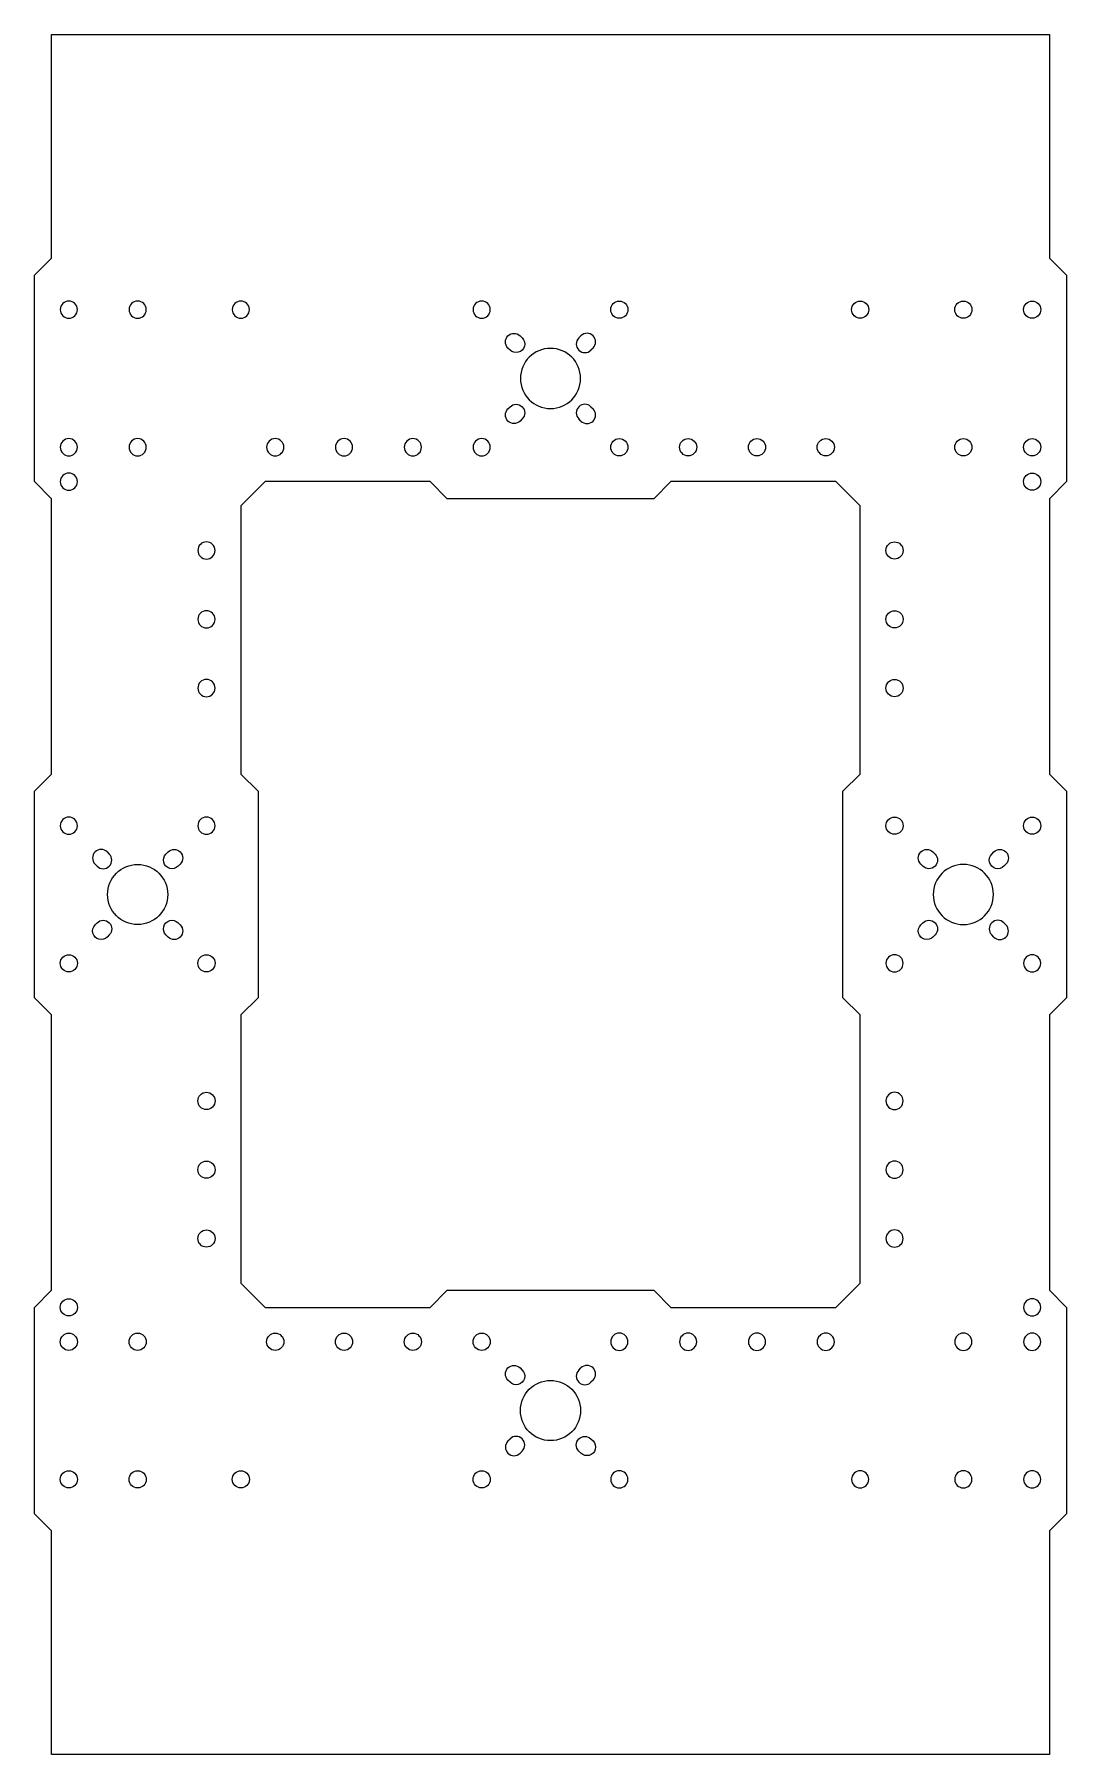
# Model space of a CAD drawing. Header units: millimetres. Extents: x -120 to 120, y -200 to 200.
import ezdxf

# ---------------------------------------------------------------- set-up
doc = ezdxf.new("R2010")
doc.units = ezdxf.units.MM
doc.layers.get('0').update_dxf_attribs({"linetype": 'CONTINUOUS'})

msp = doc.modelspace()

# ---------------------------------------------------------------- linework, layer by layer
for p, q in [((6.59, 129.41), (7.07, 129.9)), ((9.9, 127.07), (9.41, 126.59)), ((9.41, 113.41), (9.9, 112.93)), ((7.07, 110.1), (6.59, 110.59)), ((-103.07, 9.9), (-102.59, 9.41)), ((-105.41, 6.59), (-105.9, 7.07)), ((105.41, -6.59), (105.9, -7.07)), ((103.07, -9.9), (102.59, -9.41)), ((6.59, -110.59), (7.07, -110.1)), ((9.9, -112.93), (9.41, -113.41)), ((-9.9, -127.07), (-9.41, -126.59)), ((-6.59, -129.41), (-7.07, -129.9))]:
    msp.add_line(p, q)
for points in [[(116, 92), (116, 28), (120, 24), (120, -24), (116, -28), (116, -92), (120, -96), (120, -144), (116, -148), (116, -200), (-116, -200), (-116, -148), (-120, -144), (-120, -96), (-116, -92), (-116, -28), (-120, -24), (-120, 24), (-116, 28), (-116, 92), (-120, 96), (-120, 144), (-116, 148), (-116, 200), (116, 200), (116, 148), (120, 144), (120, 96)], [(72, 28), (72, 90.34), (66.34, 96), (28, 96), (24, 92), (-24, 92), (-28, 96), (-66.34, 96), (-72, 90.34), (-72, 28), (-68, 24), (-68, -24), (-72, -28), (-72, -90.34), (-66.34, -96), (-28, -96), (-24, -92), (24, -92), (28, -96), (66.34, -96), (72, -90.34), (72, -28), (68, -24), (68, 24)]]:
    msp.add_lwpolyline(points, close=True)
for points in [[(-9.9, 127.07, -1), (-7.07, 129.9), (-6.59, 129.41, -1), (-9.41, 126.59)], [(-7.07, 110.1, -1), (-9.9, 112.93), (-9.41, 113.41, -1), (-6.59, 110.59)], [(-88.93, 9.9, -1), (-86.1, 7.07), (-86.59, 6.59, -1), (-89.41, 9.41)], [(86.1, 7.07, -1), (88.93, 9.9), (89.41, 9.41, -1), (86.59, 6.59)], [(103.07, 9.9, -1), (105.9, 7.07), (105.41, 6.59, -1), (102.59, 9.41)], [(-103.07, -9.9, -1), (-105.9, -7.07), (-105.41, -6.59, -1), (-102.59, -9.41)], [(-86.1, -7.07, -1), (-88.93, -9.9), (-89.41, -9.41, -1), (-86.59, -6.59)], [(88.93, -9.9, -1), (86.1, -7.07), (86.59, -6.59, -1), (89.41, -9.41)], [(-9.9, -112.93, -1), (-7.07, -110.1), (-6.59, -110.59, -1), (-9.41, -113.41)], [(9.9, -127.07, -1), (7.07, -129.9), (6.59, -129.41, -1), (9.41, -126.59)]]:
    msp.add_lwpolyline(points, format="xyb", close=True)
at = {"extrusion": (0, 0, -1)}
for centre, radius in [((112, 136), 2), ((96, 136), 2), ((72, 136), 2), ((16, 136), 2), ((0, 120), 7), ((112, 104), 2), ((96, 104), 2), ((64, 104), 2), ((48, 104), 2), ((32, 104), 2), ((16, 104), 2), ((112, 96), 2), ((80, 80), 2), ((80, 64), 2), ((80, 48), 2), ((112, 16), 2), ((80, 16), 2), ((-96, 0), 7), ((-80, -16), 2), ((-112, -16), 2), ((-80, -48), 2), ((-80, -64), 2), ((-80, -80), 2), ((-112, -96), 2), ((-16, -104), 2), ((-32, -104), 2), ((-48, -104), 2), ((-64, -104), 2), ((-96, -104), 2), ((-112, -104), 2), ((-16, -136), 2), ((-72, -136), 2), ((-96, -136), 2), ((-112, -136), 2)]:
    msp.add_circle(centre, radius, dxfattribs=at)
for centre, radius in [((16, 136), 2), ((72, 136), 2), ((96, 136), 2), ((112, 136), 2), ((16, 104), 2), ((32, 104), 2), ((48, 104), 2), ((64, 104), 2), ((96, 104), 2), ((112, 104), 2), ((112, 96), 2), ((80, 80), 2), ((80, 64), 2), ((80, 48), 2), ((80, 16), 2), ((112, 16), 2), ((-96, 0), 7), ((-112, -16), 2), ((-80, -16), 2), ((-80, -48), 2), ((-80, -64), 2), ((-80, -80), 2), ((-112, -96), 2), ((-112, -104), 2), ((-96, -104), 2), ((-64, -104), 2), ((-48, -104), 2), ((-32, -104), 2), ((-16, -104), 2), ((0, -120), 7), ((-112, -136), 2), ((-96, -136), 2), ((-72, -136), 2), ((-16, -136), 2)]:
    msp.add_circle(centre, radius)
for centre, start, end in [((8, 128), 135, 315), ((8.49, 128.49), -45, 135), ((8, 112), 45, 225), ((8.49, 111.51), -135, 45), ((-104.49, 8.49), 45, 225), ((-104, 8), -135, 45), ((104, -8), 45, 225), ((104.49, -8.49), -135, 45), ((8, -112), 135, 315), ((8.49, -111.51), -45, 135), ((-8.49, -128.49), 135, 315), ((-8, -128), -45, 135)]:
    msp.add_arc(centre, 2, start, end)

doc.saveas('drawing.dxf')
